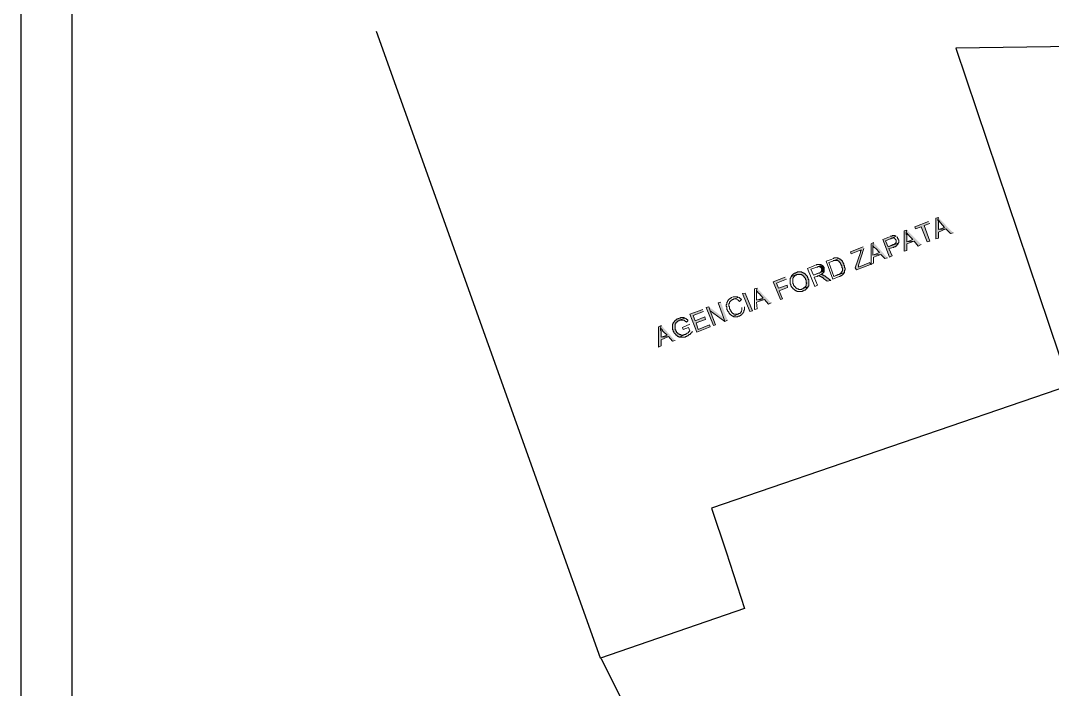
# Model space of a CAD drawing. Header units: millimetres. Extents: x -3 to 3438, y -2371 to 140.
# Drawn here: x 540.78 to 553.09, y 113.78 to 121.77 of the extents above; entities that cross this region are included whole.
import ezdxf

# ---------------------------------------------------------------- set-up
doc = ezdxf.new("R2010")
doc.units = ezdxf.units.MM
doc.layers.add('1- 1', color=1, linetype='Continuous')
doc.layers.add('1- 3', color=3, linetype='Continuous')

msp = doc.modelspace()

# ---------------------------------------------------------------- hatches: boundary and pattern name
at = {"layer": '1- 3'}
for points in [[(551.617, 119.369), (551.451, 119.305), (551.459, 119.282), (551.53, 119.305), (551.601, 119.124), (551.633, 119.132), (551.562, 119.321), (551.633, 119.345)], [(551.735, 119.416), (551.704, 119.408), (551.704, 119.163), (551.735, 119.171), (551.735, 119.242), (551.822, 119.282), (551.735, 119.274), (551.735, 119.376), (551.727, 119.384), (551.727, 119.392)], [(551.735, 119.416), (551.727, 119.392), (551.735, 119.384), (551.743, 119.376), (551.743, 119.369), (551.751, 119.369), (551.751, 119.361), (551.759, 119.353), (551.806, 119.297), (551.735, 119.274), (551.822, 119.282), (551.878, 119.226), (551.909, 119.234)], [(551.356, 119.266), (551.325, 119.258), (551.325, 119.013), (551.356, 119.021), (551.356, 119.1), (551.443, 119.132), (551.356, 119.124), (551.356, 119.211), (551.348, 119.218), (551.348, 119.242)], [(551.356, 119.266), (551.348, 119.242), (551.348, 119.234), (551.356, 119.234), (551.356, 119.226), (551.364, 119.226), (551.364, 119.218), (551.372, 119.211), (551.38, 119.211), (551.38, 119.203), (551.427, 119.155), (551.356, 119.124), (551.443, 119.132), (551.491, 119.076), (551.53, 119.092)], [(550.961, 119.116), (550.953, 119.084), (550.953, 119.076), (550.961, 119.076), (550.961, 119.068), (550.969, 119.06), (550.977, 119.06), (550.977, 119.053), (550.985, 119.045), (551.032, 118.997), (550.953, 118.966), (551.048, 118.974), (551.096, 118.926), (551.127, 118.934)], [(551.151, 119.187), (551.072, 119.155), (551.151, 118.942), (551.182, 118.958), (551.143, 119.045), (551.198, 119.06), (551.206, 119.068), (551.222, 119.068), (551.222, 119.076), (551.23, 119.076), (551.246, 119.092), (551.254, 119.1), (551.254, 119.108), (551.135, 119.068), (551.103, 119.139), (551.159, 119.163), (551.23, 119.195), (551.222, 119.195), (551.214, 119.203), (551.182, 119.203), (551.182, 119.195), (551.159, 119.195)], [(550.835, 119.068), (550.685, 119.005), (550.693, 118.981), (550.811, 119.029), (550.811, 119.021), (550.803, 119.013), (550.803, 118.997), (550.74, 118.816), (550.756, 118.792), (550.922, 118.855), (550.914, 118.879), (550.78, 118.823), (550.78, 118.847), (550.843, 119.045)], [(550.337, 118.847), (550.282, 118.823), (550.29, 118.823), (550.298, 118.831), (550.314, 118.831), (550.321, 118.823), (550.329, 118.823), (550.329, 118.816), (550.337, 118.816), (550.337, 118.8), (550.345, 118.792), (550.337, 118.784), (550.337, 118.768), (550.329, 118.768), (550.321, 118.76), (550.314, 118.752), (550.298, 118.752), (550.242, 118.729), (550.369, 118.776), (550.369, 118.823), (550.361, 118.823), (550.361, 118.831), (550.345, 118.847)], [(550.543, 118.926), (550.472, 118.895), (550.479, 118.902), (550.535, 118.902), (550.543, 118.895), (550.551, 118.895), (550.551, 118.887), (550.558, 118.879), (550.566, 118.871), (550.566, 118.863), (550.574, 118.855), (550.574, 118.847), (550.582, 118.839), (550.582, 118.816), (550.59, 118.816), (550.59, 118.776), (550.582, 118.776), (550.582, 118.768), (550.574, 118.76), (550.574, 118.752), (550.566, 118.752), (550.566, 118.745), (550.558, 118.745), (550.551, 118.737), (550.535, 118.737), (550.487, 118.713), (550.614, 118.76), (550.614, 118.784), (550.622, 118.792), (550.622, 118.816), (550.614, 118.816), (550.614, 118.839), (550.606, 118.847), (550.606, 118.863), (550.598, 118.871), (550.598, 118.879), (550.59, 118.887), (550.59, 118.895), (550.582, 118.902), (550.574, 118.902), (550.574, 118.91), (550.566, 118.918), (550.558, 118.918), (550.551, 118.926)], [(550.037, 118.76), (550.029, 118.752), (550.013, 118.752), (550.013, 118.744), (550.006, 118.744), (549.99, 118.729), (549.982, 118.721), (549.982, 118.713), (550.045, 118.737), (550.1, 118.737), (550.108, 118.729), (550.116, 118.729), (550.116, 118.721), (550.124, 118.721), (550.124, 118.713), (550.132, 118.713), (550.132, 118.705), (550.14, 118.697), (550.148, 118.689), (550.148, 118.673), (550.156, 118.673), (550.156, 118.642), (550.163, 118.634), (550.156, 118.626), (550.156, 118.602), (550.148, 118.594), (550.148, 118.587), (550.14, 118.587), (550.14, 118.579), (550.132, 118.579), (550.116, 118.563), (550.108, 118.563), (550.179, 118.587), (550.179, 118.594), (550.187, 118.602), (550.187, 118.673), (550.179, 118.681), (550.179, 118.697), (550.171, 118.697), (550.171, 118.713), (550.156, 118.729), (550.148, 118.737), (550.148, 118.744), (550.14, 118.744), (550.132, 118.752), (550.124, 118.752), (550.116, 118.76), (550.108, 118.76), (550.1, 118.768), (550.053, 118.768), (550.045, 118.76)], [(550.329, 118.737), (550.282, 118.713), (550.29, 118.713), (550.29, 118.721), (550.314, 118.721), (550.321, 118.713), (550.329, 118.713), (550.337, 118.705), (550.345, 118.705), (550.353, 118.697), (550.361, 118.697), (550.361, 118.689), (550.408, 118.658), (550.448, 118.666), (550.385, 118.713), (550.377, 118.721), (550.369, 118.721), (550.361, 118.729), (550.353, 118.729), (550.345, 118.737), (550.337, 118.737)], [(549.903, 118.705), (549.761, 118.65), (549.848, 118.436), (549.871, 118.444), (549.832, 118.539), (549.934, 118.579), (549.927, 118.61), (549.824, 118.571), (549.8, 118.634), (549.919, 118.681)], [(549.484, 118.294), (549.397, 118.508), (549.429, 118.515), (549.516, 118.302)], [(549.571, 118.571), (549.563, 118.547), (549.563, 118.539), (549.571, 118.531), (549.587, 118.515), (549.595, 118.508), (549.642, 118.452), (549.563, 118.429), (549.658, 118.436), (549.705, 118.381), (549.737, 118.397)], [(548.994, 118.35), (548.963, 118.342), (549.05, 118.128), (549.073, 118.136), (549.01, 118.302)], [(548.994, 118.35), (549.01, 118.302), (549.184, 118.176), (549.168, 118.223)], [(549.137, 118.405), (549.105, 118.397), (549.168, 118.223), (549.184, 118.176), (549.216, 118.192)], [(548.631, 118.215), (548.631, 118.207), (548.615, 118.207), (548.607, 118.199), (548.6, 118.192), (548.592, 118.192), (548.592, 118.184), (548.584, 118.184), (548.584, 118.176), (548.576, 118.168), (548.568, 118.16), (548.568, 118.152), (548.56, 118.144), (548.56, 118.081), (548.568, 118.073), (548.568, 118.057), (548.576, 118.057), (548.576, 118.041), (548.584, 118.034), (548.6, 118.018), (548.6, 118.01), (548.607, 118.01), (548.615, 118.002), (548.623, 117.994), (548.631, 117.994), (548.639, 117.986), (548.71, 118.018), (548.694, 118.018), (548.694, 118.01), (548.663, 118.01), (548.655, 118.018), (548.639, 118.018), (548.639, 118.026), (548.623, 118.026), (548.623, 118.034), (548.607, 118.049), (548.607, 118.057), (548.6, 118.065), (548.6, 118.073), (548.592, 118.081), (548.592, 118.144), (548.6, 118.152), (548.6, 118.16), (548.607, 118.168), (548.615, 118.168), (548.615, 118.176), (548.623, 118.176), (548.623, 118.184), (548.639, 118.184), (548.639, 118.192), (548.71, 118.215), (548.702, 118.215), (548.694, 118.223), (548.655, 118.223), (548.655, 118.215), (548.639, 118.215)], [(548.923, 118.318), (548.765, 118.263), (548.852, 118.049), (549.01, 118.113), (549.002, 118.136), (548.868, 118.081), (548.844, 118.16), (548.955, 118.199), (548.947, 118.231), (548.829, 118.184), (548.805, 118.247), (548.931, 118.294)], [(548.426, 118.128), (548.394, 118.113), (548.394, 117.868), (548.426, 117.884), (548.426, 117.955), (548.513, 117.994), (548.426, 117.986), (548.426, 118.065), (548.418, 118.073), (548.418, 118.097)], [(548.426, 118.128), (548.418, 118.097), (548.426, 118.089), (548.442, 118.073), (548.442, 118.065), (548.449, 118.057), (548.497, 118.01), (548.426, 117.986), (548.513, 117.994), (548.56, 117.939), (548.592, 117.947)]]:
    msp.add_hatch(color=256, dxfattribs=at).paths.add_polyline_path(points)

# ---------------------------------------------------------------- linework, layer by layer
at = {"layer": '1- 1', "lineweight": 25}
msp.add_lwpolyline([(540.78, 137.749), (540.78, -73.649)], dxfattribs=at)
at = {"layer": '1- 3', "lineweight": 25}
for points in [[(541.396, 38.902), (541.396, 137.749)], [(541.396, 99.06), (541.396, 134.858), (583.915, 134.858), (583.915, 99.06), (541.396, 99.06)], [(547.699, 114.155), (545.029, 121.635)]]:
    msp.add_lwpolyline(points, dxfattribs=at)
at = {"layer": '1- 3', "lineweight": 0}
for points in [[(551.617, 119.369), (551.451, 119.305), (551.459, 119.282), (551.53, 119.305), (551.601, 119.124), (551.633, 119.132), (551.562, 119.321), (551.633, 119.345)], [(551.735, 119.416), (551.704, 119.408), (551.704, 119.163), (551.735, 119.171), (551.735, 119.242), (551.822, 119.282), (551.735, 119.274), (551.735, 119.376), (551.727, 119.384), (551.727, 119.392)], [(551.735, 119.416), (551.727, 119.392), (551.735, 119.384), (551.743, 119.376), (551.743, 119.369), (551.751, 119.369), (551.751, 119.361), (551.759, 119.353), (551.806, 119.297), (551.735, 119.274), (551.822, 119.282), (551.878, 119.226), (551.909, 119.234)], [(551.356, 119.266), (551.325, 119.258), (551.325, 119.013), (551.356, 119.021), (551.356, 119.1), (551.443, 119.132), (551.356, 119.124), (551.356, 119.211), (551.348, 119.218), (551.348, 119.242)], [(551.356, 119.266), (551.348, 119.242), (551.348, 119.234), (551.356, 119.234), (551.356, 119.226), (551.364, 119.226), (551.364, 119.218), (551.372, 119.211), (551.38, 119.211), (551.38, 119.203), (551.427, 119.155), (551.356, 119.124), (551.443, 119.132), (551.491, 119.076), (551.53, 119.092)], [(550.961, 119.116), (550.953, 119.084), (550.953, 119.076), (550.961, 119.076), (550.961, 119.068), (550.969, 119.06), (550.977, 119.06), (550.977, 119.053), (550.985, 119.045), (551.032, 118.997), (550.953, 118.966), (551.048, 118.974), (551.096, 118.926), (551.127, 118.934)], [(551.151, 119.187), (551.072, 119.155), (551.151, 118.942), (551.182, 118.958), (551.143, 119.045), (551.198, 119.06), (551.206, 119.068), (551.222, 119.068), (551.222, 119.076), (551.23, 119.076), (551.246, 119.092), (551.254, 119.1), (551.254, 119.108), (551.135, 119.068), (551.103, 119.139), (551.159, 119.163), (551.23, 119.195), (551.222, 119.195), (551.214, 119.203), (551.182, 119.203), (551.182, 119.195), (551.159, 119.195)], [(550.835, 119.068), (550.685, 119.005), (550.693, 118.981), (550.811, 119.029), (550.811, 119.021), (550.803, 119.013), (550.803, 118.997), (550.74, 118.816), (550.756, 118.792), (550.922, 118.855), (550.914, 118.879), (550.78, 118.823), (550.78, 118.847), (550.843, 119.045)], [(550.337, 118.847), (550.282, 118.823), (550.29, 118.823), (550.298, 118.831), (550.314, 118.831), (550.321, 118.823), (550.329, 118.823), (550.329, 118.816), (550.337, 118.816), (550.337, 118.8), (550.345, 118.792), (550.337, 118.784), (550.337, 118.768), (550.329, 118.768), (550.321, 118.76), (550.314, 118.752), (550.298, 118.752), (550.242, 118.729), (550.369, 118.776), (550.369, 118.823), (550.361, 118.823), (550.361, 118.831), (550.345, 118.847)], [(550.543, 118.926), (550.472, 118.895), (550.479, 118.902), (550.535, 118.902), (550.543, 118.895), (550.551, 118.895), (550.551, 118.887), (550.558, 118.879), (550.566, 118.871), (550.566, 118.863), (550.574, 118.855), (550.574, 118.847), (550.582, 118.839), (550.582, 118.816), (550.59, 118.816), (550.59, 118.776), (550.582, 118.776), (550.582, 118.768), (550.574, 118.76), (550.574, 118.752), (550.566, 118.752), (550.566, 118.745), (550.558, 118.745), (550.551, 118.737), (550.535, 118.737), (550.487, 118.713), (550.614, 118.76), (550.614, 118.784), (550.622, 118.792), (550.622, 118.816), (550.614, 118.816), (550.614, 118.839), (550.606, 118.847), (550.606, 118.863), (550.598, 118.871), (550.598, 118.879), (550.59, 118.887), (550.59, 118.895), (550.582, 118.902), (550.574, 118.902), (550.574, 118.91), (550.566, 118.918), (550.558, 118.918), (550.551, 118.926)], [(550.037, 118.76), (550.029, 118.752), (550.013, 118.752), (550.013, 118.744), (550.006, 118.744), (549.99, 118.729), (549.982, 118.721), (549.982, 118.713), (550.045, 118.737), (550.1, 118.737), (550.108, 118.729), (550.116, 118.729), (550.116, 118.721), (550.124, 118.721), (550.124, 118.713), (550.132, 118.713), (550.132, 118.705), (550.14, 118.697), (550.148, 118.689), (550.148, 118.673), (550.156, 118.673), (550.156, 118.642), (550.163, 118.634), (550.156, 118.626), (550.156, 118.602), (550.148, 118.594), (550.148, 118.587), (550.14, 118.587), (550.14, 118.579), (550.132, 118.579), (550.116, 118.563), (550.108, 118.563), (550.179, 118.587), (550.179, 118.594), (550.187, 118.602), (550.187, 118.673), (550.179, 118.681), (550.179, 118.697), (550.171, 118.697), (550.171, 118.713), (550.156, 118.729), (550.148, 118.737), (550.148, 118.744), (550.14, 118.744), (550.132, 118.752), (550.124, 118.752), (550.116, 118.76), (550.108, 118.76), (550.1, 118.768), (550.053, 118.768), (550.045, 118.76), (550.037, 118.76)], [(550.329, 118.737), (550.282, 118.713), (550.29, 118.713), (550.29, 118.721), (550.314, 118.721), (550.321, 118.713), (550.329, 118.713), (550.337, 118.705), (550.345, 118.705), (550.353, 118.697), (550.361, 118.697), (550.361, 118.689), (550.408, 118.658), (550.448, 118.666), (550.385, 118.713), (550.377, 118.721), (550.369, 118.721), (550.361, 118.729), (550.353, 118.729), (550.345, 118.737), (550.337, 118.737)], [(549.903, 118.705), (549.761, 118.65), (549.848, 118.436), (549.871, 118.444), (549.832, 118.539), (549.934, 118.579), (549.927, 118.61), (549.824, 118.571), (549.8, 118.634), (549.919, 118.681)], [(549.484, 118.294), (549.397, 118.508), (549.429, 118.515), (549.516, 118.302), (549.484, 118.294)], [(549.571, 118.571), (549.563, 118.547), (549.563, 118.539), (549.571, 118.531), (549.587, 118.515), (549.595, 118.508), (549.642, 118.452), (549.563, 118.429), (549.658, 118.436), (549.705, 118.381), (549.737, 118.397)], [(548.994, 118.35), (548.963, 118.342), (549.05, 118.128), (549.073, 118.136), (549.01, 118.302)], [(548.994, 118.35), (549.01, 118.302), (549.184, 118.176), (549.168, 118.223)], [(549.137, 118.405), (549.105, 118.397), (549.168, 118.223), (549.184, 118.176), (549.216, 118.192)], [(548.631, 118.215), (548.631, 118.207), (548.615, 118.207), (548.607, 118.199), (548.6, 118.192), (548.592, 118.192), (548.592, 118.184), (548.584, 118.184), (548.584, 118.176), (548.576, 118.168), (548.568, 118.16), (548.568, 118.152), (548.56, 118.144), (548.56, 118.081), (548.568, 118.073), (548.568, 118.057), (548.576, 118.057), (548.576, 118.041), (548.584, 118.034), (548.6, 118.018), (548.6, 118.01), (548.607, 118.01), (548.615, 118.002), (548.623, 117.994), (548.631, 117.994), (548.639, 117.986), (548.71, 118.018), (548.694, 118.018), (548.694, 118.01), (548.663, 118.01), (548.655, 118.018), (548.639, 118.018), (548.639, 118.026), (548.623, 118.026), (548.623, 118.034), (548.607, 118.049), (548.607, 118.057), (548.6, 118.065), (548.6, 118.073), (548.592, 118.081), (548.592, 118.144), (548.6, 118.152), (548.6, 118.16), (548.607, 118.168), (548.615, 118.168), (548.615, 118.176), (548.623, 118.176), (548.623, 118.184), (548.639, 118.184), (548.639, 118.192), (548.71, 118.215), (548.702, 118.215), (548.694, 118.223), (548.655, 118.223), (548.655, 118.215), (548.639, 118.215)], [(548.923, 118.318), (548.765, 118.263), (548.852, 118.049), (549.01, 118.113), (549.002, 118.136), (548.868, 118.081), (548.844, 118.16), (548.955, 118.199), (548.947, 118.231), (548.829, 118.184), (548.805, 118.247), (548.931, 118.294)], [(548.426, 118.128), (548.394, 118.113), (548.394, 117.868), (548.426, 117.884), (548.426, 117.955), (548.513, 117.994), (548.426, 117.986), (548.426, 118.065), (548.418, 118.073), (548.418, 118.097)], [(548.426, 118.128), (548.418, 118.097), (548.426, 118.089), (548.442, 118.073), (548.442, 118.065), (548.449, 118.057), (548.497, 118.01), (548.426, 117.986), (548.513, 117.994), (548.56, 117.939), (548.592, 117.947)]]:
    msp.add_lwpolyline(points, dxfattribs=at)
at = {"layer": '1- 3', "lineweight": 25}
for points, knots in [([(583.923, 38.902), (583.923, 38.902), (583.923, 137.749), (583.923, 137.749), (583.919, 138.052), (583.678, 138.282), (583.378, 138.286), (583.378, 138.286), (541.933, 138.286), (541.933, 138.286)], [0, 0, 0, 0, 1, 1, 1, 2, 2, 2, 3, 3, 3, 3]), ([(563.915, 131.114), (563.915, 131.114), (566.38, 127.007), (566.38, 127.007), (566.38, 127.007), (568.781, 123.01), (568.781, 123.01), (568.781, 123.01), (570.408, 120.459), (570.408, 120.459), (570.408, 120.459), (572.225, 117.433), (572.225, 117.433), (572.225, 117.433), (572.407, 117.102), (572.407, 117.102), (572.407, 117.102), (572.889, 116.651), (572.889, 116.651), (572.889, 116.651), (574.69, 111.478), (574.69, 111.478), (574.69, 111.478), (564.618, 112.449), (564.618, 112.449), (564.618, 112.449), (558.402, 110.071), (558.402, 110.071), (558.402, 110.071), (557.818, 109.653), (557.818, 109.653), (557.818, 109.653), (556.569, 109.124), (556.569, 109.124), (556.569, 109.124), (554.366, 108.026), (554.366, 108.026), (554.366, 108.026), (554.855, 107.812), (554.855, 107.812), (554.855, 107.812), (554.879, 107.797), (554.879, 107.797), (554.879, 107.797), (555.163, 107.489), (555.163, 107.489), (555.163, 107.489), (555.314, 107.267), (555.314, 107.267), (555.314, 107.267), (555.377, 107.149), (555.377, 107.149), (555.377, 107.149), (557.241, 102.757), (557.241, 102.757), (557.241, 102.757), (556.901, 102.71), (556.901, 102.71), (556.901, 102.71), (556.799, 102.639), (556.799, 102.639), (556.799, 102.639), (556.569, 102.575), (556.569, 102.575), (556.569, 102.575), (556.372, 102.797), (556.372, 102.797), (556.372, 102.797), (555.874, 103.436), (555.874, 103.436), (555.874, 103.436), (553.457, 106.525), (553.457, 106.525), (553.457, 106.525), (552.636, 107.449), (552.636, 107.449), (551.666, 108.617), (550.589, 109.697), (549.65, 110.893), (549.65, 110.893), (548.884, 111.944), (548.884, 111.944), (548.884, 111.944), (548.457, 112.702), (548.457, 112.702), (548.457, 112.702), (548.299, 112.978), (548.299, 112.978), (548.299, 112.978), (547.707, 114.147), (547.707, 114.147), (547.707, 114.147), (547.699, 114.155), (547.699, 114.155), (547.699, 114.155), (549.421, 114.748), (549.421, 114.748), (549.421, 114.748), (549.2, 115.427), (549.2, 115.427), (549.2, 115.427), (549.026, 115.948), (549.026, 115.948), (549.026, 115.948), (553.299, 117.41), (553.299, 117.41), (553.299, 117.41), (551.941, 121.438), (551.941, 121.438), (551.941, 121.438), (554.761, 121.478), (554.761, 121.478), (554.761, 121.478), (554.066, 125.048), (554.066, 125.048), (554.066, 125.048), (553.56, 132.481), (553.56, 132.481), (553.56, 132.481), (559.255, 131.73), (559.255, 131.73), (559.255, 131.73), (563.915, 131.114), (563.915, 131.114)], [0, 0, 0, 0, 1, 1, 1, 2, 2, 2, 3, 3, 3, 4, 4, 4, 5, 5, 5, 6, 6, 6, 7, 7, 7, 8, 8, 8, 9, 9, 9, 10, 10, 10, 11, 11, 11, 12, 12, 12, 13, 13, 13, 14, 14, 14, 15, 15, 15, 16, 16, 16, 17, 17, 17, 18, 18, 18, 19, 19, 19, 20, 20, 20, 21, 21, 21, 22, 22, 22, 23, 23, 23, 24, 24, 24, 25, 25, 25, 26, 26, 26, 27, 27, 27, 28, 28, 28, 29, 29, 29, 30, 30, 30, 31, 31, 31, 32, 32, 32, 33, 33, 33, 34, 34, 34, 35, 35, 35, 36, 36, 36, 37, 37, 37, 38, 38, 38, 39, 39, 39, 40, 40, 40, 41, 41, 41, 41])]:
    msp.add_open_spline(points, degree=3, knots=knots, dxfattribs=at)
at = {"layer": '1- 3', "lineweight": 0}
for points, knots in [([(550.961, 119.116), (550.961, 119.116), (550.93, 119.1), (550.93, 119.1), (550.93, 119.1), (550.93, 118.855), (550.93, 118.855), (550.93, 118.855), (550.961, 118.871), (550.961, 118.871), (550.961, 118.871), (550.961, 118.942), (550.961, 118.942), (550.961, 118.942), (551.048, 118.974), (551.048, 118.974), (551.048, 118.974), (550.953, 118.966), (550.953, 118.966), (550.953, 118.966), (550.953, 119.037), (550.953, 119.037), (550.953, 119.05), (550.953, 119.063), (550.953, 119.076), (550.953, 119.076), (550.953, 119.084), (550.953, 119.084)], [0, 0, 0, 0, 1, 1, 1, 2, 2, 2, 3, 3, 3, 4, 4, 4, 5, 5, 5, 6, 6, 6, 7, 7, 7, 8, 8, 8, 9, 9, 9, 9]), ([(551.23, 119.195), (551.23, 119.195), (551.159, 119.163), (551.159, 119.163), (551.159, 119.163), (551.167, 119.163), (551.167, 119.163), (551.167, 119.163), (551.175, 119.171), (551.175, 119.171), (551.215, 119.169), (551.197, 119.18), (551.222, 119.155), (551.222, 119.155), (551.23, 119.147), (551.23, 119.147), (551.23, 119.147), (551.23, 119.116), (551.23, 119.116), (551.23, 119.116), (551.222, 119.108), (551.222, 119.108), (551.222, 119.108), (551.206, 119.092), (551.206, 119.092), (551.206, 119.092), (551.19, 119.092), (551.19, 119.092), (551.19, 119.092), (551.135, 119.068), (551.135, 119.068), (551.135, 119.068), (551.254, 119.108), (551.254, 119.108), (551.254, 119.108), (551.261, 119.116), (551.261, 119.116), (551.261, 119.116), (551.261, 119.147), (551.261, 119.147), (551.261, 119.147), (551.254, 119.155), (551.254, 119.155), (551.254, 119.155), (551.254, 119.163), (551.254, 119.163), (551.254, 119.163), (551.246, 119.171), (551.246, 119.171), (551.246, 119.171), (551.246, 119.179), (551.246, 119.179), (551.246, 119.179), (551.238, 119.187), (551.238, 119.187)], [0, 0, 0, 0, 1, 1, 1, 2, 2, 2, 3, 3, 3, 4, 4, 4, 5, 5, 5, 6, 6, 6, 7, 7, 7, 8, 8, 8, 9, 9, 9, 10, 10, 10, 11, 11, 11, 12, 12, 12, 13, 13, 13, 14, 14, 14, 15, 15, 15, 16, 16, 16, 17, 17, 17, 18, 18, 18, 18]), ([(550.266, 118.847), (550.266, 118.847), (550.171, 118.808), (550.171, 118.808), (550.171, 118.808), (550.258, 118.594), (550.258, 118.594), (550.258, 118.594), (550.29, 118.61), (550.29, 118.61), (550.29, 118.61), (550.25, 118.705), (550.25, 118.705), (550.25, 118.705), (550.282, 118.713), (550.282, 118.713), (550.282, 118.713), (550.329, 118.737), (550.329, 118.737), (550.329, 118.737), (550.337, 118.737), (550.337, 118.737), (550.337, 118.737), (550.337, 118.745), (550.337, 118.745), (550.337, 118.745), (550.345, 118.745), (550.345, 118.745), (550.345, 118.745), (550.361, 118.76), (550.361, 118.76), (550.361, 118.76), (550.369, 118.768), (550.369, 118.768), (550.369, 118.768), (550.369, 118.776), (550.369, 118.776), (550.369, 118.776), (550.242, 118.729), (550.242, 118.729), (550.242, 118.729), (550.211, 118.8), (550.211, 118.8), (550.211, 118.8), (550.282, 118.823), (550.282, 118.823), (550.282, 118.823), (550.337, 118.847), (550.337, 118.847), (550.337, 118.847), (550.329, 118.855), (550.329, 118.855), (550.314, 118.855), (550.298, 118.855), (550.282, 118.855), (550.282, 118.855), (550.274, 118.847), (550.274, 118.847)], [0, 0, 0, 0, 1, 1, 1, 2, 2, 2, 3, 3, 3, 4, 4, 4, 5, 5, 5, 6, 6, 6, 7, 7, 7, 8, 8, 8, 9, 9, 9, 10, 10, 10, 11, 11, 11, 12, 12, 12, 13, 13, 13, 14, 14, 14, 15, 15, 15, 16, 16, 16, 17, 17, 17, 18, 18, 18, 19, 19, 19, 19]), ([(550.464, 118.918), (550.464, 118.918), (550.393, 118.895), (550.393, 118.895), (550.393, 118.895), (550.472, 118.681), (550.472, 118.681), (550.472, 118.681), (550.551, 118.713), (550.551, 118.713), (550.551, 118.713), (550.558, 118.713), (550.558, 118.713), (550.558, 118.713), (550.566, 118.721), (550.566, 118.721), (550.566, 118.721), (550.574, 118.721), (550.574, 118.721), (550.574, 118.721), (550.582, 118.729), (550.582, 118.729), (550.582, 118.729), (550.59, 118.729), (550.59, 118.729), (550.59, 118.729), (550.59, 118.737), (550.59, 118.737), (550.59, 118.737), (550.598, 118.737), (550.598, 118.737), (550.598, 118.737), (550.598, 118.744), (550.598, 118.744), (550.598, 118.744), (550.606, 118.744), (550.606, 118.744), (550.606, 118.744), (550.606, 118.752), (550.606, 118.752), (550.606, 118.752), (550.614, 118.76), (550.614, 118.76), (550.614, 118.76), (550.487, 118.713), (550.487, 118.713), (550.487, 118.713), (550.424, 118.879), (550.424, 118.879), (550.424, 118.879), (550.472, 118.895), (550.472, 118.895), (550.472, 118.895), (550.543, 118.926), (550.543, 118.926), (550.543, 118.926), (550.535, 118.934), (550.535, 118.934), (550.522, 118.934), (550.508, 118.934), (550.495, 118.934), (550.495, 118.934), (550.487, 118.934), (550.487, 118.934), (550.487, 118.934), (550.487, 118.926), (550.487, 118.926), (550.487, 118.926), (550.472, 118.926), (550.472, 118.926)], [0, 0, 0, 0, 1, 1, 1, 2, 2, 2, 3, 3, 3, 4, 4, 4, 5, 5, 5, 6, 6, 6, 7, 7, 7, 8, 8, 8, 9, 9, 9, 10, 10, 10, 11, 11, 11, 12, 12, 12, 13, 13, 13, 14, 14, 14, 15, 15, 15, 16, 16, 16, 17, 17, 17, 18, 18, 18, 19, 19, 19, 20, 20, 20, 21, 21, 21, 22, 22, 22, 23, 23, 23, 23]), ([(549.982, 118.713), (549.982, 118.713), (549.974, 118.705), (549.974, 118.705), (549.974, 118.705), (549.974, 118.697), (549.974, 118.697), (549.974, 118.697), (549.966, 118.689), (549.966, 118.689), (549.966, 118.689), (549.966, 118.626), (549.966, 118.626), (549.966, 118.626), (549.974, 118.618), (549.974, 118.618), (549.974, 118.618), (549.974, 118.602), (549.974, 118.602), (549.974, 118.602), (549.982, 118.594), (549.982, 118.594), (549.982, 118.594), (549.982, 118.587), (549.982, 118.587), (549.982, 118.587), (549.99, 118.579), (549.99, 118.579), (549.99, 118.579), (549.998, 118.571), (549.998, 118.571), (549.998, 118.571), (549.998, 118.563), (549.998, 118.563), (549.998, 118.563), (550.006, 118.563), (550.006, 118.563), (550.006, 118.563), (550.021, 118.547), (550.021, 118.547), (550.021, 118.547), (550.029, 118.547), (550.029, 118.547), (550.029, 118.547), (550.029, 118.539), (550.029, 118.539), (550.029, 118.539), (550.045, 118.539), (550.045, 118.539), (550.045, 118.539), (550.045, 118.531), (550.045, 118.531), (550.045, 118.531), (550.108, 118.531), (550.108, 118.531), (550.108, 118.531), (550.116, 118.539), (550.116, 118.539), (550.116, 118.539), (550.124, 118.539), (550.124, 118.539), (550.124, 118.539), (550.132, 118.547), (550.132, 118.547), (550.132, 118.547), (550.148, 118.547), (550.148, 118.547), (550.148, 118.547), (550.148, 118.555), (550.148, 118.555), (550.148, 118.555), (550.156, 118.555), (550.156, 118.555), (550.156, 118.555), (550.156, 118.563), (550.156, 118.563), (550.156, 118.563), (550.163, 118.571), (550.163, 118.571), (550.163, 118.571), (550.171, 118.571), (550.171, 118.571), (550.171, 118.571), (550.171, 118.579), (550.171, 118.579), (550.171, 118.579), (550.179, 118.587), (550.179, 118.587), (550.179, 118.587), (550.108, 118.563), (550.108, 118.563), (550.108, 118.563), (550.1, 118.555), (550.1, 118.555), (550.1, 118.555), (550.069, 118.555), (550.069, 118.555), (550.069, 118.555), (550.061, 118.563), (550.061, 118.563), (550.061, 118.563), (550.045, 118.563), (550.045, 118.563), (550.045, 118.563), (550.045, 118.571), (550.045, 118.571), (550.045, 118.571), (550.037, 118.571), (550.037, 118.571), (550.037, 118.571), (550.029, 118.579), (550.029, 118.579), (550.029, 118.579), (550.029, 118.587), (550.029, 118.587), (550.029, 118.587), (550.021, 118.587), (550.021, 118.587), (550.021, 118.587), (550.021, 118.594), (550.021, 118.594), (550.021, 118.594), (550.013, 118.594), (550.013, 118.594), (550.013, 118.594), (550.013, 118.602), (550.013, 118.602), (550.013, 118.602), (550.006, 118.61), (550.006, 118.61), (550.006, 118.61), (550.006, 118.626), (550.006, 118.626), (550.006, 118.626), (549.998, 118.626), (549.998, 118.626), (549.998, 118.626), (549.998, 118.634), (549.998, 118.634), (549.998, 118.652), (549.998, 118.671), (549.998, 118.689), (549.998, 118.689), (549.998, 118.697), (549.998, 118.697), (549.998, 118.697), (550.006, 118.697), (550.006, 118.697), (550.006, 118.697), (550.006, 118.705), (550.006, 118.705), (550.006, 118.705), (550.013, 118.713), (550.013, 118.713), (550.013, 118.713), (550.029, 118.729), (550.029, 118.729), (550.029, 118.729), (550.037, 118.729), (550.037, 118.729), (550.037, 118.729), (550.045, 118.737), (550.045, 118.737)], [0, 0, 0, 0, 1, 1, 1, 2, 2, 2, 3, 3, 3, 4, 4, 4, 5, 5, 5, 6, 6, 6, 7, 7, 7, 8, 8, 8, 9, 9, 9, 10, 10, 10, 11, 11, 11, 12, 12, 12, 13, 13, 13, 14, 14, 14, 15, 15, 15, 16, 16, 16, 17, 17, 17, 18, 18, 18, 19, 19, 19, 20, 20, 20, 21, 21, 21, 22, 22, 22, 23, 23, 23, 24, 24, 24, 25, 25, 25, 26, 26, 26, 27, 27, 27, 28, 28, 28, 29, 29, 29, 30, 30, 30, 31, 31, 31, 32, 32, 32, 33, 33, 33, 34, 34, 34, 35, 35, 35, 36, 36, 36, 37, 37, 37, 38, 38, 38, 39, 39, 39, 40, 40, 40, 41, 41, 41, 42, 42, 42, 43, 43, 43, 44, 44, 44, 45, 45, 45, 46, 46, 46, 47, 47, 47, 48, 48, 48, 49, 49, 49, 50, 50, 50, 51, 51, 51, 52, 52, 52, 53, 53, 53, 54, 54, 54, 54]), ([(549.271, 118.46), (549.271, 118.46), (549.263, 118.46), (549.263, 118.46), (549.263, 118.46), (549.255, 118.452), (549.255, 118.452), (549.255, 118.452), (549.247, 118.452), (549.247, 118.452), (549.247, 118.452), (549.247, 118.444), (549.247, 118.444), (549.247, 118.444), (549.239, 118.444), (549.239, 118.444), (549.239, 118.444), (549.224, 118.429), (549.224, 118.429), (549.224, 118.429), (549.224, 118.421), (549.224, 118.421), (549.224, 118.421), (549.216, 118.421), (549.216, 118.421), (549.216, 118.421), (549.216, 118.405), (549.216, 118.405), (549.216, 118.405), (549.208, 118.405), (549.208, 118.405), (549.208, 118.405), (549.208, 118.381), (549.208, 118.381), (549.208, 118.381), (549.2, 118.373), (549.2, 118.373), (549.2, 118.373), (549.2, 118.357), (549.2, 118.357), (549.2, 118.357), (549.208, 118.35), (549.208, 118.35), (549.208, 118.35), (549.208, 118.318), (549.208, 118.318), (549.208, 118.318), (549.216, 118.31), (549.216, 118.31), (549.216, 118.31), (549.216, 118.302), (549.216, 118.302), (549.216, 118.302), (549.231, 118.286), (549.231, 118.286), (549.231, 118.286), (549.231, 118.278), (549.231, 118.278), (549.231, 118.278), (549.239, 118.271), (549.239, 118.271), (549.239, 118.271), (549.239, 118.263), (549.239, 118.263), (549.239, 118.263), (549.247, 118.263), (549.247, 118.263), (549.247, 118.263), (549.255, 118.255), (549.255, 118.255), (549.255, 118.255), (549.263, 118.247), (549.263, 118.247), (549.263, 118.247), (549.271, 118.247), (549.271, 118.247), (549.271, 118.247), (549.271, 118.239), (549.271, 118.239), (549.271, 118.239), (549.287, 118.239), (549.287, 118.239), (549.287, 118.239), (549.342, 118.263), (549.342, 118.263), (549.342, 118.263), (549.334, 118.263), (549.334, 118.263), (549.321, 118.263), (549.308, 118.263), (549.295, 118.263), (549.295, 118.263), (549.287, 118.263), (549.287, 118.263), (549.287, 118.263), (549.287, 118.271), (549.287, 118.271), (549.287, 118.271), (549.279, 118.271), (549.279, 118.271), (549.279, 118.271), (549.263, 118.286), (549.263, 118.286), (549.263, 118.286), (549.263, 118.294), (549.263, 118.294), (549.263, 118.294), (549.255, 118.294), (549.255, 118.294), (549.255, 118.294), (549.255, 118.31), (549.255, 118.31), (549.255, 118.31), (549.247, 118.31), (549.247, 118.31), (549.247, 118.31), (549.247, 118.318), (549.247, 118.318), (549.247, 118.318), (549.239, 118.326), (549.239, 118.326), (549.239, 118.326), (549.239, 118.35), (549.239, 118.35), (549.239, 118.35), (549.231, 118.357), (549.231, 118.357), (549.231, 118.357), (549.231, 118.389), (549.231, 118.389), (549.231, 118.389), (549.239, 118.389), (549.239, 118.389), (549.239, 118.389), (549.239, 118.405), (549.239, 118.405), (549.239, 118.405), (549.247, 118.413), (549.247, 118.413), (549.247, 118.413), (549.263, 118.429), (549.263, 118.429), (549.263, 118.429), (549.271, 118.429), (549.271, 118.429), (549.271, 118.429), (549.271, 118.436), (549.271, 118.436), (549.271, 118.436), (549.279, 118.436), (549.279, 118.436), (549.279, 118.436), (549.342, 118.46), (549.342, 118.46), (549.342, 118.46), (549.334, 118.468), (549.334, 118.468), (549.318, 118.468), (549.303, 118.468), (549.287, 118.468), (549.287, 118.468), (549.279, 118.468), (549.279, 118.468)], [0, 0, 0, 0, 1, 1, 1, 2, 2, 2, 3, 3, 3, 4, 4, 4, 5, 5, 5, 6, 6, 6, 7, 7, 7, 8, 8, 8, 9, 9, 9, 10, 10, 10, 11, 11, 11, 12, 12, 12, 13, 13, 13, 14, 14, 14, 15, 15, 15, 16, 16, 16, 17, 17, 17, 18, 18, 18, 19, 19, 19, 20, 20, 20, 21, 21, 21, 22, 22, 22, 23, 23, 23, 24, 24, 24, 25, 25, 25, 26, 26, 26, 27, 27, 27, 28, 28, 28, 29, 29, 29, 30, 30, 30, 31, 31, 31, 32, 32, 32, 33, 33, 33, 34, 34, 34, 35, 35, 35, 36, 36, 36, 37, 37, 37, 38, 38, 38, 39, 39, 39, 40, 40, 40, 41, 41, 41, 42, 42, 42, 43, 43, 43, 44, 44, 44, 45, 45, 45, 46, 46, 46, 47, 47, 47, 48, 48, 48, 49, 49, 49, 50, 50, 50, 51, 51, 51, 52, 52, 52, 53, 53, 53, 54, 54, 54, 54]), ([(549.571, 118.571), (549.571, 118.571), (549.539, 118.563), (549.539, 118.563), (549.539, 118.563), (549.539, 118.318), (549.539, 118.318), (549.539, 118.318), (549.571, 118.326), (549.571, 118.326), (549.571, 118.326), (549.563, 118.405), (549.563, 118.405), (549.563, 118.405), (549.658, 118.436), (549.658, 118.436), (549.658, 118.436), (549.563, 118.429), (549.563, 118.429), (549.563, 118.429), (549.563, 118.5), (549.563, 118.5), (549.563, 118.513), (549.563, 118.526), (549.563, 118.539), (549.563, 118.539), (549.563, 118.547), (549.563, 118.547)], [0, 0, 0, 0, 1, 1, 1, 2, 2, 2, 3, 3, 3, 4, 4, 4, 5, 5, 5, 6, 6, 6, 7, 7, 7, 8, 8, 8, 9, 9, 9, 9]), ([(549.342, 118.46), (549.342, 118.46), (549.279, 118.436), (549.279, 118.436), (549.279, 118.436), (549.287, 118.436), (549.287, 118.436), (549.287, 118.436), (549.287, 118.444), (549.287, 118.444), (549.287, 118.444), (549.295, 118.444), (549.295, 118.444), (549.317, 118.448), (549.336, 118.436), (549.35, 118.421), (549.35, 118.421), (549.358, 118.413), (549.358, 118.413), (549.358, 118.413), (549.382, 118.436), (549.382, 118.436), (549.382, 118.436), (549.374, 118.444), (549.374, 118.444), (549.374, 118.444), (549.366, 118.444), (549.366, 118.444), (549.366, 118.444), (549.366, 118.452), (549.366, 118.452), (549.366, 118.452), (549.358, 118.452), (549.358, 118.452), (549.358, 118.452), (549.358, 118.46), (549.358, 118.46), (549.358, 118.46), (549.35, 118.46), (549.35, 118.46)], [0, 0, 0, 0, 1, 1, 1, 2, 2, 2, 3, 3, 3, 4, 4, 4, 5, 5, 5, 6, 6, 6, 7, 7, 7, 8, 8, 8, 9, 9, 9, 10, 10, 10, 11, 11, 11, 12, 12, 12, 13, 13, 13, 13]), ([(549.389, 118.342), (549.389, 118.342), (549.389, 118.31), (549.389, 118.31), (549.389, 118.31), (549.382, 118.302), (549.382, 118.302), (549.382, 118.302), (549.382, 118.294), (549.382, 118.294), (549.382, 118.294), (549.374, 118.286), (549.374, 118.286), (549.374, 118.286), (549.374, 118.278), (549.374, 118.278), (549.374, 118.278), (549.366, 118.278), (549.366, 118.278), (549.366, 118.278), (549.366, 118.271), (549.366, 118.271), (549.366, 118.271), (549.35, 118.271), (549.35, 118.271), (549.35, 118.271), (549.342, 118.263), (549.342, 118.263), (549.342, 118.263), (549.287, 118.239), (549.287, 118.239), (549.287, 118.239), (549.287, 118.231), (549.287, 118.231), (549.287, 118.231), (549.334, 118.231), (549.334, 118.231), (549.334, 118.231), (549.342, 118.239), (549.342, 118.239), (549.342, 118.239), (549.358, 118.239), (549.358, 118.239), (549.358, 118.239), (549.366, 118.247), (549.366, 118.247), (549.366, 118.247), (549.374, 118.247), (549.374, 118.247), (549.374, 118.247), (549.374, 118.255), (549.374, 118.255), (549.374, 118.255), (549.389, 118.255), (549.389, 118.255), (549.389, 118.255), (549.389, 118.263), (549.389, 118.263), (549.402, 118.273), (549.411, 118.287), (549.413, 118.302), (549.413, 118.302), (549.413, 118.31), (549.413, 118.31), (549.413, 118.31), (549.421, 118.31), (549.421, 118.31), (549.421, 118.31), (549.421, 118.35), (549.421, 118.35)], [0, 0, 0, 0, 1, 1, 1, 2, 2, 2, 3, 3, 3, 4, 4, 4, 5, 5, 5, 6, 6, 6, 7, 7, 7, 8, 8, 8, 9, 9, 9, 10, 10, 10, 11, 11, 11, 12, 12, 12, 13, 13, 13, 14, 14, 14, 15, 15, 15, 16, 16, 16, 17, 17, 17, 18, 18, 18, 19, 19, 19, 20, 20, 20, 21, 21, 21, 22, 22, 22, 23, 23, 23, 23]), ([(548.71, 118.215), (548.71, 118.215), (548.639, 118.192), (548.639, 118.192), (548.639, 118.192), (548.647, 118.192), (548.647, 118.192), (548.663, 118.192), (548.679, 118.192), (548.694, 118.192), (548.694, 118.192), (548.702, 118.192), (548.702, 118.192), (548.702, 118.192), (548.702, 118.184), (548.702, 118.184), (548.702, 118.184), (548.71, 118.184), (548.71, 118.184), (548.71, 118.184), (548.71, 118.176), (548.71, 118.176), (548.71, 118.176), (548.718, 118.176), (548.718, 118.176), (548.718, 118.176), (548.726, 118.168), (548.726, 118.168), (548.726, 118.168), (548.742, 118.184), (548.742, 118.184), (548.742, 118.184), (548.742, 118.192), (548.742, 118.192), (548.742, 118.192), (548.734, 118.199), (548.734, 118.199), (548.734, 118.199), (548.726, 118.199), (548.726, 118.199), (548.726, 118.199), (548.726, 118.207), (548.726, 118.207), (548.726, 118.207), (548.718, 118.207), (548.718, 118.207), (548.718, 118.207), (548.718, 118.215), (548.718, 118.215)], [0, 0, 0, 0, 1, 1, 1, 2, 2, 2, 3, 3, 3, 4, 4, 4, 5, 5, 5, 6, 6, 6, 7, 7, 7, 8, 8, 8, 9, 9, 9, 10, 10, 10, 11, 11, 11, 12, 12, 12, 13, 13, 13, 14, 14, 14, 15, 15, 15, 16, 16, 16, 16]), ([(548.765, 118.144), (548.765, 118.144), (548.679, 118.105), (548.679, 118.105), (548.679, 118.105), (548.686, 118.081), (548.686, 118.081), (548.686, 118.081), (548.75, 118.105), (548.75, 118.105), (548.75, 118.105), (548.765, 118.065), (548.765, 118.065), (548.765, 118.065), (548.757, 118.057), (548.757, 118.057), (548.757, 118.057), (548.75, 118.049), (548.75, 118.049), (548.75, 118.049), (548.75, 118.041), (548.75, 118.041), (548.75, 118.041), (548.742, 118.041), (548.742, 118.041), (548.742, 118.041), (548.734, 118.034), (548.734, 118.034), (548.734, 118.034), (548.726, 118.026), (548.726, 118.026), (548.726, 118.026), (548.718, 118.026), (548.718, 118.026), (548.718, 118.026), (548.718, 118.018), (548.718, 118.018), (548.718, 118.018), (548.71, 118.018), (548.71, 118.018), (548.71, 118.018), (548.639, 117.986), (548.639, 117.986), (548.639, 117.986), (548.655, 117.986), (548.655, 117.986), (548.671, 117.986), (548.686, 117.986), (548.702, 117.986), (548.702, 117.986), (548.71, 117.986), (548.71, 117.986), (548.71, 117.986), (548.718, 117.994), (548.718, 117.994), (548.718, 117.994), (548.726, 117.994), (548.726, 117.994), (548.726, 117.994), (548.734, 118.002), (548.734, 118.002), (548.734, 118.002), (548.742, 118.002), (548.742, 118.002), (548.742, 118.002), (548.757, 118.018), (548.757, 118.018), (548.757, 118.018), (548.765, 118.018), (548.765, 118.018), (548.765, 118.018), (548.773, 118.026), (548.773, 118.026), (548.773, 118.026), (548.773, 118.034), (548.773, 118.034), (548.773, 118.034), (548.781, 118.034), (548.781, 118.034), (548.781, 118.034), (548.781, 118.041), (548.781, 118.041), (548.781, 118.041), (548.789, 118.041), (548.789, 118.041), (548.789, 118.041), (548.789, 118.049), (548.789, 118.049), (548.789, 118.049), (548.797, 118.057), (548.797, 118.057)], [0, 0, 0, 0, 1, 1, 1, 2, 2, 2, 3, 3, 3, 4, 4, 4, 5, 5, 5, 6, 6, 6, 7, 7, 7, 8, 8, 8, 9, 9, 9, 10, 10, 10, 11, 11, 11, 12, 12, 12, 13, 13, 13, 14, 14, 14, 15, 15, 15, 16, 16, 16, 17, 17, 17, 18, 18, 18, 19, 19, 19, 20, 20, 20, 21, 21, 21, 22, 22, 22, 23, 23, 23, 24, 24, 24, 25, 25, 25, 26, 26, 26, 27, 27, 27, 28, 28, 28, 29, 29, 29, 30, 30, 30, 30])]:
    msp.add_open_spline(points, degree=3, knots=knots, dxfattribs=at)

doc.saveas('drawing.dxf')
